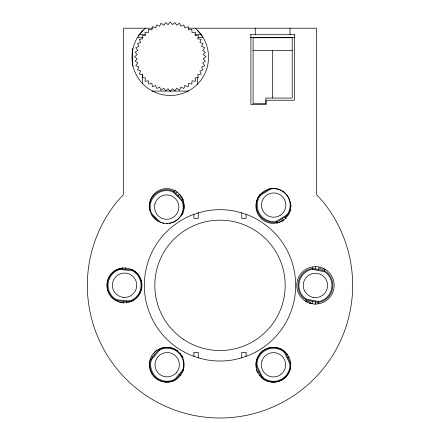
<?xml version="1.0" encoding="UTF-8"?>
<svg xmlns="http://www.w3.org/2000/svg" width="440" height="440" viewBox="0 0 440 440"><rect width="100%" height="100%" fill="white"/><g stroke="black" fill="none" stroke-linecap="round" stroke-linejoin="round"><path stroke-width="0.66" d="M132.699 66.16L132.715 48.312M122.546 268.917L122.661 267.619M125.708 269.203L125.824 267.905M123.217 303.259L123.393 301.312M126.44 302.902L126.555 301.598M305.811 301.917L306.532 299.178L318.401 301.527L320.743 301.059A16.522 16.522 0 0 0 326.304 272.993L324.313 271.662L312.444 269.313L310.096 269.781A16.522 16.522 0 0 0 304.541 297.853L306.532 299.178M312.576 268.45L312.829 267.152M315.134 268.961L315.639 266.398M318.252 269.577L318.632 267.658C319.93 268.081 322.636 270.298 323.961 268.714M312.087 303.826L312.593 301.268M315.2 304.442L315.711 301.884M318.016 303.672L318.269 302.39M325.028 268.923L324.313 271.662M257.12 371.575L256.251 369.391M140.063 277.382A17.396 17.396 0 0 0 134.579 271.04L132.204 269.797L119.812 268.67L117.255 269.467A17.396 17.396 0 0 0 114.521 299.475L116.897 300.718L117.145 299.871L129.195 300.966L131.478 300.256A16.522 16.522 0 0 0 134.074 271.761L131.956 270.644L119.906 269.55L117.623 270.259A16.522 16.522 0 0 0 115.027 298.755L117.145 299.871M131.956 270.644L132.204 269.797M174.526 348.959A17.396 17.396 0 0 0 161.222 348.381L158.846 349.618L150.849 359.15L150.04 361.708A17.396 17.396 0 0 0 173.124 381.079L175.5 379.836L183.079 370.81M151.624 359.579L150.904 361.861A16.522 16.522 0 0 0 172.821 380.254L174.944 379.148L182.721 369.881L183.441 367.598A16.522 16.522 0 0 0 161.524 349.206L159.401 350.312L151.624 359.579L150.849 359.15M306.878 302.132C308.253 299.937 314.237 304.145 309.227 303.149M174.785 221.485A16.522 16.522 0 0 0 182.677 202.989L181.781 200.767L173.322 192.121L173.822 191.389L171.353 190.339A17.396 17.396 0 0 0 149.298 206.267M269.99 188.48L259.947 194.656L258.379 196.829A17.396 17.396 0 0 0 274.164 222.497L276.815 222.068L287.414 215.551L288.981 213.378A17.396 17.396 0 0 0 290.604 209.138M260.552 195.305L259.149 197.247A16.522 16.522 0 0 0 274.142 221.617L276.507 221.238L286.809 214.902L288.211 212.96A16.522 16.522 0 0 0 273.218 188.59L270.853 188.969L260.552 195.305L259.947 194.656M138.435 35.943L143.198 30.146L145.569 28.199M156.712 349.959L154.248 352.649M173.91 191.483L175.312 190.113M175.736 193.347L177.139 191.978M177.964 195.619L179.361 194.249C180.219 195.503 180.576 197.104 182.397 198.127M183.458 199.37L181.781 200.767M284.576 352.759L282.793 351.159A16.522 16.522 0 0 0 256.988 363.523L257.12 365.915L262.345 376.827L264.127 378.422A16.522 16.522 0 0 0 289.933 366.058L289.8 363.671L284.576 352.759L285.285 352.226L283.289 350.438A17.396 17.396 0 0 0 256.113 363.457L256.256 366.135L261.635 377.355L263.632 379.148A17.396 17.396 0 0 0 284.779 378.004M261.635 377.355L262.345 376.827M278.944 222.42L281.853 220.655L282.552 221.161M286.468 354.701L287.645 354.139M287.843 357.566L289.02 357.005M257.901 372.581L259.078 372.02M259.276 375.447L260.453 374.886M116.897 300.718L129.288 301.846L131.846 301.048A17.396 17.396 0 0 0 140.641 291.868M256.256 366.135L257.12 365.915M289.8 363.671L290.659 363.451L285.285 352.226M312.444 268.428L309.815 268.95A17.396 17.396 0 0 0 303.963 298.513L306.191 299.998L318.401 302.418L321.03 301.889A17.396 17.396 0 0 0 326.882 272.332L324.649 270.842L312.444 268.428L312.444 269.313M152.427 28.199L123.58 28.199L123.58 194.436L117.458 201.19A132.655 132.655 0 0 0 129.316 382.168A132.655 132.655 0 0 0 310.684 382.168A132.655 132.655 0 0 0 322.542 201.19L316.437 194.453L316.437 28.199L188.095 28.199M138.969 34.722L145.602 34.722M194.904 34.722L201.08 34.722M250.322 34.722L294.844 34.722M137.538 37.334L143.033 37.334M198.011 37.334L202.818 37.334M250.239 37.334L294.905 37.334M253.083 50.435L292.226 50.435M152.152 91.08L188.513 91.08M119.691 302.395L120.989 302.511M121.638 302.572L122.084 302.885M173.322 192.121L171.116 191.186A16.522 16.522 0 0 0 150.673 211.2L151.569 213.422L160.028 222.068L161.684 222.772M182.721 369.881L183.502 370.304M194.953 28.199L197.323 30.146L202.081 35.943M179.696 374.841L180.697 375.678M153.153 353.359L154.649 354.618M151.607 356.213L152.609 357.049M173.822 191.389L182.523 200.282L183.524 202.769A17.396 17.396 0 0 1 183.596 211.145M151.739 214.847L157.696 220.93M286.809 214.902L287.414 215.551M158.846 349.618L159.401 350.312M174.944 379.148L175.5 379.836M285.076 216.986L286.099 218.653M282.37 218.653L283.74 220.875M277.497 223.179L276.507 221.238M129.195 300.966L129.288 301.846M119.812 268.67L119.906 269.55M290.697 364.117L290.769 365.459M318.401 301.527L318.401 302.418M294.399 34.722L294.399 100.238L266.129 100.238L266.129 104.583L250.905 104.583L250.905 34.722M290.048 28.199L290.048 34.722M272.652 50.435L272.652 98.059M255.255 28.199L255.255 34.722M246.098 214.247L246.098 218.367L241.747 218.367L241.747 212.872M246.098 356.444L246.098 352.325L241.747 352.325L241.747 357.819M198.253 212.872L198.253 218.367L193.903 218.367L193.903 214.247M198.253 357.819L198.253 352.325L193.903 352.325L193.903 356.444M197.428 77.567L197.428 84.321M142.549 74.184L142.549 83.644M197.323 30.146A38.275 38.275 0 0 1 197.323 84.271A38.275 38.275 0 0 1 143.198 84.271A38.275 38.275 0 0 1 143.198 30.146M290.747 366.768A17.396 17.396 0 0 1 287.815 374.622M287.441 375.15A17.396 17.396 0 0 1 285.263 377.57M175.681 349.553A17.396 17.396 0 0 1 177.854 350.993M180.219 353.216A17.396 17.396 0 0 1 181.044 354.228M181.786 355.284A17.396 17.396 0 0 1 183.035 357.577M291.077 205.266A17.396 17.396 0 0 1 291.016 206.569M183.244 212.394A17.396 17.396 0 0 1 182.27 214.808M149.551 210.155A17.396 17.396 0 0 1 149.281 207.559M174.246 221.777A16.522 16.522 0 0 1 171.375 222.931M170.781 223.097A16.522 16.522 0 0 1 168.965 223.454M167.734 223.581A16.522 16.522 0 0 1 166.502 223.614M164.038 223.405A16.522 16.522 0 0 1 162.828 223.157M141.79 282.937A17.396 17.396 0 0 1 140.877 291.264M140.344 277.959A17.396 17.396 0 0 1 141.57 281.661M148.704 29.409L148.451 32.544L145.002 32.164L145.393 35.514L142.164 35.761L142.758 38.852L139.326 39.352L140.597 42.493L137.544 43.538L138.941 46.376L135.757 47.724L137.819 50.435L135.151 52.212L137.253 54.604L134.541 56.705L137.253 58.806L135.151 61.193L137.819 62.975L135.757 65.687L138.941 67.034L137.544 69.872L140.597 70.917L139.326 74.058L142.758 74.558L142.164 77.649L145.393 77.891L145.002 81.246L148.451 80.867L148.704 84.002L151.882 83.424L152.399 86.757L155.628 85.525L156.706 88.49L159.627 87.137L161.013 90.228L163.806 88.226L165.638 90.816L168.097 88.77L170.258 91.41L172.425 88.77L174.884 90.816L176.715 88.226L179.504 90.228L180.889 87.137L183.81 88.49L184.888 85.525L188.117 86.757L188.634 83.424L191.818 84.002L192.066 80.867L195.514 81.246L195.129 77.891L198.352 77.649L197.764 74.558L201.196 74.058L199.925 70.917L202.978 69.872L201.581 67.034L204.76 65.687L202.703 62.975L205.37 61.193L203.264 58.806L205.981 56.705L203.264 54.604L205.37 52.212L202.703 50.435L204.76 47.724L201.581 46.376L202.978 43.538L199.925 42.493L201.196 39.352L197.764 38.852L198.352 35.761L195.129 35.514L195.514 32.164L192.066 32.544L191.818 29.409L188.634 29.986L188.117 26.648L184.888 27.88L183.81 24.915L180.889 26.274L179.504 23.183L176.715 25.184L174.884 22.594L172.425 24.635L170.258 22L168.097 24.635L165.638 22.594L163.806 25.184L161.013 23.183L159.627 26.274L156.706 24.915L155.628 27.88L152.399 26.648L151.882 29.986L148.704 29.409M154.946 203.819C153.863 207.966 155.023 212.498 157.977 215.617A12.177 12.177 0 0 0 176.578 214.181A12.177 12.177 0 0 0 171.936 196.114A12.177 12.177 0 0 0 154.946 203.819M261.971 360.745L261.316 363.858L261.487 367.032L262.477 370.057A12.177 12.177 0 0 0 280.55 374.693A12.177 12.177 0 0 0 281.98 356.092A12.177 12.177 0 0 0 263.412 357.913L261.971 360.745M176.501 372.554C173.69 375.793 169.296 377.394 165.061 376.723A12.177 12.177 0 0 1 155.727 360.564A12.177 12.177 0 0 1 173.261 354.184A12.177 12.177 0 0 1 176.501 372.554M280.06 215.479C276.37 217.663 271.695 217.795 267.889 215.815A12.177 12.177 0 0 1 264.138 197.538A12.177 12.177 0 0 1 282.788 197.021A12.177 12.177 0 0 1 280.06 215.479M198.033 212.927L191.037 215.43A75.68 75.68 0 0 0 191.037 355.262L198.033 357.764L205.238 359.568A75.68 75.68 0 0 0 234.762 359.568L241.967 357.764L248.963 355.262A75.68 75.68 0 0 0 248.963 215.43L241.967 212.927L234.762 211.123A75.68 75.68 0 0 0 205.238 211.123L198.033 212.927M292.226 37.736L253.083 37.736L253.083 103.714L265.804 103.714L265.804 98.059L292.226 98.059L292.226 37.736M123.448 297.385C119.185 296.923 115.357 294.228 113.493 290.367A12.177 12.177 0 0 1 121.44 273.482A12.177 12.177 0 0 1 136.686 284.24A12.177 12.177 0 0 1 123.448 297.385M313.055 297.368C308.864 296.461 305.344 293.381 303.892 289.344A12.177 12.177 0 0 1 313.561 273.389A12.177 12.177 0 0 1 327.597 285.675A12.177 12.177 0 0 1 313.055 297.368M261.811 219.049A17.396 17.396 0 0 0 290.345 209.363A17.396 17.396 0 0 0 267.685 189.497A17.396 17.396 0 0 0 261.811 219.049M306.119 301.543A18.7 18.7 0 0 0 334.169 285.346A18.7 18.7 0 0 0 306.119 269.148A18.7 18.7 0 0 0 306.119 301.543M158.021 221.034A17.396 17.396 0 0 0 184.118 205.97A17.396 17.396 0 0 0 158.021 190.905A17.396 17.396 0 0 0 158.021 221.034M264.583 379.786A17.396 17.396 0 0 0 290.675 364.722A17.396 17.396 0 0 0 264.583 349.652A17.396 17.396 0 0 0 264.583 379.786M155.249 377.8A17.396 17.396 0 0 0 183.782 368.115A17.396 17.396 0 0 0 161.128 348.249A17.396 17.396 0 0 0 155.249 377.8M115.616 300.41A17.396 17.396 0 0 0 141.713 285.346A17.396 17.396 0 0 0 115.616 270.281A17.396 17.396 0 0 0 115.616 300.41M183.782 339.548A65.192 65.192 0 0 0 285.048 289.608A65.192 65.192 0 0 0 191.169 226.881A65.192 65.192 0 0 0 183.782 339.548"/></g></svg>
